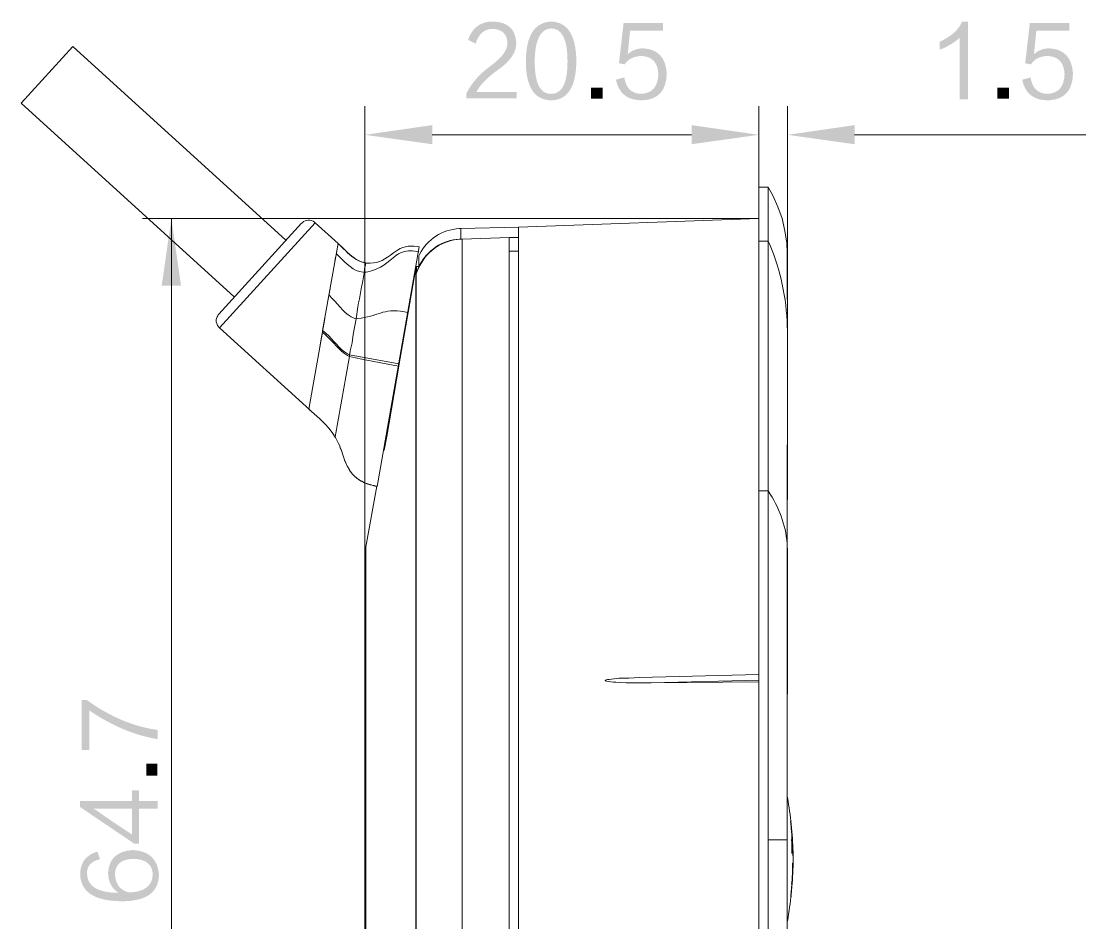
# Model space of a CAD drawing. Header units: millimetres. Extents: x 36 to 398, y -1 to 136.
# Drawn here: x 181.2 to 257.9, y 61.8 to 126.8 of the extents above; entities that cross this region are included whole.
import ezdxf

# ---------------------------------------------------------------- set-up
doc = ezdxf.new("R2010")
doc.units = ezdxf.units.MM

msp = doc.modelspace()

# ---------------------------------------------------------------- hatches: boundary and pattern name
h = msp.add_hatch(color=250)
edge = h.paths.add_edge_path(flags=0)
edge.add_spline(control_points=[(216.925807, 121.207791), (216.925807, 121.207791), (216.925807, 121.675892), (216.925807, 121.675892), (216.925807, 121.675892), (214.031901, 121.675892), (214.031901, 121.675892), (214.27059, 122.154506), (214.766807, 122.668397), (215.520587, 123.219895), (216.494289, 123.880683), (216.9541, 124.569799), (216.898784, 125.287208), (216.824701, 126.224397), (216.274403, 126.711195), (215.245386, 126.747708), (214.344709, 126.766511), (213.737896, 126.325503), (213.426287, 125.424685), (213.426287, 125.424685), (213.976585, 125.149589), (213.976585, 125.149589), (214.178903, 125.829286), (214.564595, 126.186685), (215.134896, 126.224397), (215.869802, 126.205594), (216.24611, 125.865693), (216.264984, 125.203705), (216.282588, 124.708582), (215.879292, 124.157084), (215.052592, 123.550306), (214.243497, 122.962296), (213.665012, 122.301508), (213.315691, 121.566496), (213.315691, 121.566496), (213.315691, 121.207791), (213.315691, 121.207791), (213.315691, 121.207791), (216.925807, 121.207791), (216.925807, 121.207791)], knot_values=[0, 0, 0, 0, 1, 1, 1, 2, 2, 2, 3, 3, 3, 4, 4, 4, 5, 5, 5, 6, 6, 6, 7, 7, 7, 8, 8, 8, 9, 9, 9, 10, 10, 10, 11, 11, 11, 12, 12, 12, 13, 13, 13, 13], degree=3, periodic=1)
h = msp.add_hatch(color=250)
edge = h.paths.add_edge_path(flags=0)
edge.add_spline(control_points=[(219.387102, 126.251385), (218.633287, 126.19621), (218.247595, 125.405882), (218.228792, 123.880683), (218.228792, 122.301508), (218.623903, 121.5206), (219.41409, 121.538309), (220.204312, 121.5206), (220.599388, 122.301508), (220.599388, 123.880683), (220.599388, 125.480001), (220.194893, 126.270188), (219.387102, 126.251385), (219.387102, 126.251385), (219.387102, 126.251385), (219.387102, 126.251385)], knot_values=[0, 0, 0, 0, 1, 1, 1, 2, 2, 2, 3, 3, 3, 4, 4, 4, 5, 5, 5, 5], degree=3, periodic=1)
edge = h.paths.add_edge_path(flags=0)
edge.add_spline(control_points=[(219.442312, 121.070279), (218.211082, 121.087882), (217.594886, 122.025107), (217.594886, 123.880683), (217.613794, 125.737493), (218.220502, 126.692392), (219.41409, 126.747708), (220.608913, 126.711195), (221.214491, 125.755203), (221.233294, 123.880683), (221.214491, 122.04391), (220.618297, 121.106685), (219.442312, 121.070279)], knot_values=[0, 0, 0, 0, 1, 1, 1, 2, 2, 2, 3, 3, 3, 4, 4, 4, 4], degree=3, periodic=1)
h = msp.add_hatch(color=250)
edge = h.paths.add_edge_path(flags=0)
edge.add_spline(control_points=[(224.939684, 124.405193), (224.939684, 124.405193), (225.105489, 126.085579), (225.105489, 126.085579), (225.105489, 126.085579), (227.476191, 126.085579), (227.476191, 126.085579), (227.476191, 126.085579), (227.476191, 126.637077), (227.476191, 126.637077), (227.476191, 126.637077), (224.637494, 126.637077), (224.637494, 126.637077), (224.637494, 126.637077), (224.305883, 123.743205), (224.305883, 123.743205), (224.305883, 123.743205), (224.719797, 123.660796), (224.719797, 123.660796), (224.958487, 124.046594), (225.363087, 124.248806), (225.932189, 124.26761), (226.703608, 124.230003), (227.108103, 123.788996), (227.144615, 122.944693), (227.108103, 122.04391), (226.695388, 121.57468), (225.905201, 121.538309), (225.206701, 121.557077), (224.8021, 121.952188), (224.69161, 122.723607), (224.69161, 122.723607), (224.085997, 122.557801), (224.085997, 122.557801), (224.288315, 121.566496), (224.912696, 121.070279), (225.960411, 121.070279), (227.117487, 121.106685), (227.714916, 121.750011), (227.751393, 122.998809), (227.678509, 124.157084), (227.108103, 124.762698), (226.042714, 124.817978), (225.638184, 124.817978), (225.271295, 124.680395), (224.939684, 124.405193)], knot_values=[0, 0, 0, 0, 1, 1, 1, 2, 2, 2, 3, 3, 3, 4, 4, 4, 5, 5, 5, 6, 6, 6, 7, 7, 7, 8, 8, 8, 9, 9, 9, 10, 10, 10, 11, 11, 11, 12, 12, 12, 13, 13, 13, 14, 14, 14, 15, 15, 15, 15], degree=3, periodic=1)
h = msp.add_hatch(color=250)
edge = h.paths.add_edge_path(flags=0)
edge.add_spline(control_points=[(248.868706, 121.152582), (248.868706, 121.152582), (249.447297, 121.152582), (249.447297, 121.152582), (249.447297, 121.152582), (249.447297, 126.747708), (249.447297, 126.747708), (249.447297, 126.747708), (249.033312, 126.747708), (249.033312, 126.747708), (248.794587, 126.159698), (248.252509, 125.6729), (247.408206, 125.287208), (247.408206, 125.287208), (247.408206, 124.708582), (247.408206, 124.708582), (247.977413, 124.928503), (248.464211, 125.222508), (248.868706, 125.590597), (248.868706, 125.590597), (248.868706, 121.152582), (248.868706, 121.152582)], knot_values=[0, 0, 0, 0, 1, 1, 1, 2, 2, 2, 3, 3, 3, 4, 4, 4, 5, 5, 5, 6, 6, 6, 7, 7, 7, 7], degree=3, periodic=1)
h = msp.add_hatch(color=250)
edge = h.paths.add_edge_path(flags=0)
edge.add_spline(control_points=[(254.214489, 124.405193), (254.214489, 124.405193), (254.380294, 126.085579), (254.380294, 126.085579), (254.380294, 126.085579), (256.750996, 126.085579), (256.750996, 126.085579), (256.750996, 126.085579), (256.750996, 126.637077), (256.750996, 126.637077), (256.750996, 126.637077), (253.912299, 126.637077), (253.912299, 126.637077), (253.912299, 126.637077), (253.580688, 123.743205), (253.580688, 123.743205), (253.580688, 123.743205), (253.994602, 123.660796), (253.994602, 123.660796), (254.233292, 124.046594), (254.637893, 124.248806), (255.206994, 124.26761), (255.978413, 124.230003), (256.382908, 123.788996), (256.419385, 122.944693), (256.382908, 122.04391), (255.970193, 121.57468), (255.180006, 121.538309), (254.481506, 121.557077), (254.076906, 121.952188), (253.966416, 122.723607), (253.966416, 122.723607), (253.360802, 122.557801), (253.360802, 122.557801), (253.563085, 121.566496), (254.187501, 121.070279), (255.235216, 121.070279), (256.392292, 121.106685), (256.989686, 121.750011), (257.026198, 122.998809), (256.953314, 124.157084), (256.382908, 124.762698), (255.317484, 124.817978), (254.912989, 124.817978), (254.5461, 124.680395), (254.214489, 124.405193)], knot_values=[0, 0, 0, 0, 1, 1, 1, 2, 2, 2, 3, 3, 3, 4, 4, 4, 5, 5, 5, 6, 6, 6, 7, 7, 7, 8, 8, 8, 9, 9, 9, 10, 10, 10, 11, 11, 11, 12, 12, 12, 13, 13, 13, 14, 14, 14, 15, 15, 15, 15], degree=3, periodic=1)
h = msp.add_hatch(color=250)
h.dxf.hatch_style = 2
h.paths.add_polyline_path([(223.141716, 121.179605), (223.141716, 121.979281), (222.286795, 121.979281), (222.286795, 121.179605)])
h = msp.add_hatch(color=250)
h.dxf.hatch_style = 2
h.paths.add_polyline_path([(252.423507, 121.179605), (252.423507, 121.979281), (251.568585, 121.979281), (251.568585, 121.179605)])
h = msp.add_hatch(color=250)
h.dxf.hatch_style = 2
h.paths.add_polyline_path([(205.997916, 118.585594), (210.845082, 117.90819), (210.845082, 119.284094)])
h = msp.add_hatch(color=250)
h.dxf.hatch_style = 2
h.paths.add_polyline_path([(234.382416, 118.585594), (229.535284, 119.284094), (229.535284, 117.90819)])
h = msp.add_hatch(color=250)
h.dxf.hatch_style = 2
h.paths.add_polyline_path([(234.382416, 118.585594), (229.535284, 119.284094), (229.535284, 117.90819)])
h = msp.add_hatch(color=250)
h.dxf.hatch_style = 2
h.paths.add_polyline_path([(236.456784, 118.585594), (241.282784, 117.90819), (241.282784, 119.284094)])
h = msp.add_hatch(color=250)
h.dxf.hatch_style = 2
h.paths.add_polyline_path([(192.049083, 112.553094), (191.350583, 107.705892), (192.747582, 107.705892)])
h = msp.add_hatch(color=250)
edge = h.paths.add_edge_path(flags=0)
edge.add_spline(control_points=[(185.970686, 77.852602), (185.970686, 77.852602), (185.584994, 77.852602), (185.584994, 77.852602), (185.584994, 77.852602), (185.584994, 74.269579), (185.584994, 74.269579), (185.584994, 74.269579), (186.136492, 74.269579), (186.136492, 74.269579), (186.136492, 74.269579), (186.136492, 77.108311), (186.136492, 77.108311), (187.753413, 76.005211), (189.397287, 75.316095), (191.069489, 75.040998), (191.069489, 75.040998), (191.069489, 75.701786), (191.069489, 75.701786), (189.324403, 75.941711), (187.624014, 76.657885), (185.970686, 77.852602)], knot_values=[0, 0, 0, 0, 1, 1, 1, 2, 2, 2, 3, 3, 3, 4, 4, 4, 5, 5, 5, 6, 6, 6, 7, 7, 7, 7], degree=3, periodic=1)
h = msp.add_hatch(color=250)
h.dxf.hatch_style = 2
h.paths.add_polyline_path([(191.042502, 73.269983), (190.24279, 73.269983), (190.24279, 72.415097), (191.042502, 72.415097)])
h = msp.add_hatch(color=250)
edge = h.paths.add_edge_path(flags=0)
edge.add_spline(control_points=[(189.223297, 68.164195), (189.223297, 68.164195), (189.223297, 70.03868), (189.223297, 70.03868), (189.223297, 70.03868), (186.3846, 70.03868), (186.3846, 70.03868), (186.402204, 70.03868), (186.438716, 70.019806), (186.493997, 69.9834), (186.549206, 69.96569), (186.595103, 69.946887), (186.631509, 69.928084), (187.018401, 69.634079), (187.881613, 69.04621), (189.223297, 68.164195), (189.223297, 68.164195), (189.223297, 68.164195), (189.223297, 68.164195)], knot_values=[0, 0, 0, 0, 1, 1, 1, 2, 2, 2, 3, 3, 3, 4, 4, 4, 5, 5, 5, 6, 6, 6, 6], degree=3, periodic=1)
edge = h.paths.add_edge_path(flags=0)
edge.add_spline(control_points=[(189.718386, 71.361597), (189.718386, 71.361597), (189.718386, 70.590178), (189.718386, 70.590178), (189.718386, 70.590178), (191.069489, 70.590178), (191.069489, 70.590178), (191.069489, 70.590178), (191.069489, 70.03868), (191.069489, 70.03868), (191.069489, 70.03868), (189.718386, 70.03868), (189.718386, 70.03868), (189.718386, 70.03868), (189.718386, 67.503301), (189.718386, 67.503301), (189.718386, 67.503301), (189.387903, 67.503301), (189.387903, 67.503301), (189.387903, 67.503301), (185.474398, 70.149205), (185.474398, 70.149205), (185.474398, 70.149205), (185.474398, 70.590178), (185.474398, 70.590178), (185.474398, 70.590178), (189.223297, 70.590178), (189.223297, 70.590178), (189.223297, 70.590178), (189.223297, 71.361597), (189.223297, 71.361597), (189.223297, 71.361597), (189.718386, 71.361597), (189.718386, 71.361597)], knot_values=[0, 0, 0, 0, 1, 1, 1, 2, 2, 2, 3, 3, 3, 4, 4, 4, 5, 5, 5, 6, 6, 6, 7, 7, 7, 8, 8, 8, 9, 9, 9, 10, 10, 10, 11, 11, 11, 11], degree=3, periodic=1)
h = msp.add_hatch(color=250)
edge = h.paths.add_edge_path(flags=0)
edge.add_spline(control_points=[(188.975189, 63.995597), (190.095787, 64.0144), (190.674413, 64.455407), (190.710891, 65.318478), (190.674413, 66.016978), (190.214603, 66.385102), (189.332694, 66.421508), (188.450714, 66.402705), (188.001487, 66.035781), (187.982684, 65.318478), (188.019196, 64.60241), (188.349608, 64.161402), (188.975189, 63.995597), (188.975189, 63.995597), (188.975189, 63.995597), (188.975189, 63.995597)], knot_values=[0, 0, 0, 0, 1, 1, 1, 2, 2, 2, 3, 3, 3, 4, 4, 4, 5, 5, 5, 5], degree=3, periodic=1)
edge = h.paths.add_edge_path(flags=0)
edge.add_spline(control_points=[(186.715012, 66.944784), (186.715012, 66.944784), (186.907911, 66.394486), (186.907911, 66.394486), (186.264691, 66.247483), (185.951883, 65.898304), (185.970686, 65.3467), (185.989489, 64.428279), (186.751489, 63.968609), (188.257886, 63.968609), (187.761598, 64.262508), (187.505305, 64.739993), (187.486502, 65.401981), (187.541711, 66.430998), (188.139105, 66.982496), (189.277413, 67.05538), (190.435689, 66.982496), (191.060105, 66.402705), (191.151792, 65.318478), (191.151792, 64.0144), (190.260499, 63.361796), (188.478901, 63.361796), (186.476287, 63.380599), (185.474398, 64.050877), (185.474398, 65.373794), (185.510911, 66.182784), (185.92479, 66.706094), (186.715012, 66.944784)], knot_values=[0, 0, 0, 0, 1, 1, 1, 2, 2, 2, 3, 3, 3, 4, 4, 4, 5, 5, 5, 6, 6, 6, 7, 7, 7, 8, 8, 8, 9, 9, 9, 9], degree=3, periodic=1)

# ---------------------------------------------------------------- linework, layer by layer
at = {"color": 250, "lineweight": 20}
for points in [[(184.958284, 124.95669), (181.232916, 120.871594)], [(184.958284, 124.95669), (200.304082, 110.98669)], [(181.232916, 120.871488), (196.578784, 106.901488)], [(205.997916, 88.19019), (205.997916, 120.659892)], [(234.382416, 114.817892), (234.382416, 120.659892)], [(234.382416, 114.817892), (234.382416, 120.659892)], [(236.456784, 104.551988), (236.456784, 120.659892)], [(210.845082, 118.585594), (229.535284, 118.585594)], [(229.535284, 118.585488), (224.688082, 118.585488)], [(241.282784, 118.585488), (257.940916, 118.585488)], [(234.382416, 114.817892), (234.382416, 20.731988)], [(234.382416, 114.817892), (235.059784, 114.817892)], [(235.059784, 114.817892), (235.059784, 20.731988)], [(236.435582, 110.118892), (236.393284, 110.774988), (236.266284, 111.663988), (236.054582, 112.552988), (235.758284, 113.39969), (235.398416, 114.22519), (235.059784, 114.817892)], [(234.382416, 112.553094), (189.974784, 112.553094)], [(192.049083, 112.553094), (192.049083, 67.785594)], [(201.425916, 112.214392), (195.478082, 105.673892)], [(202.399582, 112.25669), (195.520416, 104.678988)], [(204.071784, 110.753892), (202.399582, 112.25669)], [(234.382416, 112.552988), (217.068082, 111.93919)], [(217.068082, 111.93919), (212.919416, 111.833392)], [(217.068082, 50.78869), (217.068082, 111.93919)], [(204.071784, 110.753892), (202.949916, 104.488488)], [(204.050582, 110.73269), (204.071784, 110.753892)], [(204.071784, 110.753892), (204.262284, 110.563392)], [(206.886916, 93.248988), (209.913784, 110.520988)], [(213.004082, 111.071392), (216.390784, 111.17719)], [(213.004082, 52.418488), (213.004082, 111.071392)], [(216.390784, 111.17719), (216.390784, 50.682892)], [(217.068082, 111.17719), (216.390784, 111.17719)], [(235.059784, 110.92319), (234.382416, 110.92319)], [(203.881284, 109.78019), (203.838916, 109.483892)], [(203.965916, 110.245892), (203.944784, 110.012988)], [(209.871416, 109.864892), (209.871416, 109.08169)], [(217.068082, 110.203488), (216.390784, 110.203488)], [(236.435582, 110.118892), (236.435582, 108.552488)], [(205.892082, 109.377988), (206.061416, 109.356892)], [(205.955582, 108.70069), (205.976784, 108.806594), (205.976784, 108.933594), (205.997916, 109.060594), (206.040284, 109.187594)], [(206.040284, 109.187488), (206.061416, 109.356892)], [(209.659784, 108.975892), (209.109416, 105.77969)], [(209.659784, 108.975892), (209.617416, 108.63719)], [(209.680916, 109.039392), (209.680916, 108.996988), (209.659784, 108.975892)], [(209.659784, 108.975892), (209.659784, 54.556392)], [(209.680916, 54.53519), (209.680916, 109.039392)], [(209.702082, 108.615988), (209.702082, 109.102892)], [(209.871416, 109.102892), (209.702082, 109.102892)], [(209.892582, 109.060594), (209.892582, 109.039392), (209.871416, 109.039392), (209.871416, 109.01819), (209.850284, 108.997094), (209.850284, 108.975892), (209.829083, 108.95469), (209.829083, 108.912392), (209.807916, 108.912392), (209.807916, 108.870094), (209.786784, 108.848892), (209.786784, 108.806594), (209.765582, 108.806594), (209.765582, 108.76419), (209.744416, 108.743094), (209.744416, 108.70069), (209.723284, 108.70069), (209.723284, 108.658392), (209.702082, 108.63719), (209.702082, 108.616094)], [(209.871416, 109.08169), (209.892582, 109.08169)], [(236.435582, 109.166392), (236.456784, 104.25569)], [(203.500284, 107.515392), (203.330916, 106.626392)], [(209.363416, 107.345988), (209.384582, 107.345988)], [(195.478082, 105.673892), (195.414582, 105.610392), (195.393416, 105.546892), (195.351082, 105.483392), (195.308784, 105.356392), (195.287582, 105.27169), (195.287582, 105.123488), (195.329916, 104.996488), (195.351082, 104.911892), (195.372284, 104.848392), (195.414582, 104.805988), (195.456916, 104.742488), (195.520416, 104.678988)], [(203.119284, 105.356392), (203.034583, 104.932988)], [(209.109416, 105.77969), (208.474416, 102.09669)], [(202.018583, 98.773488), (195.520416, 104.678988)], [(202.928784, 104.361488), (201.955082, 98.815892)], [(203.034583, 104.932988), (202.822916, 103.74769)], [(236.456784, 104.551988), (236.435582, 87.978488), (236.435582, 72.971392)], [(202.822916, 103.74769), (202.717082, 103.154988)], [(204.897284, 102.73169), (204.897284, 102.79519), (204.918416, 102.79519), (204.918416, 102.85869), (204.918416, 102.901094), (204.939583, 102.901094), (204.939583, 102.98569), (204.939583, 103.028094)], [(204.897284, 102.73169), (204.876082, 102.60469)], [(208.410916, 101.927392), (207.521916, 102.075594), (206.632916, 102.244892), (205.765083, 102.41419), (205.320583, 102.520094), (204.876082, 102.60469)], [(208.432082, 102.09669), (204.897284, 102.73169)], [(208.474416, 102.09669), (208.432082, 101.90619)], [(208.474416, 102.09669), (208.432082, 101.90619)], [(236.456784, 102.371892), (236.456784, 92.31769)], [(208.432082, 101.90619), (207.564284, 96.847392)], [(202.103284, 99.62019), (202.060916, 99.36619), (202.018583, 99.17569)], [(201.976284, 98.900488), (201.955082, 98.836988)], [(201.955082, 98.815892), (201.955082, 98.836988)], [(201.955082, 98.815892), (202.336082, 98.47719), (202.738284, 98.117392), (203.098082, 97.757488), (203.415582, 97.418892), (203.690784, 97.058988), (203.860082, 96.804988)], [(203.860082, 96.804988), (203.881284, 96.783892), (203.944784, 96.63569), (204.029416, 96.487488), (204.092916, 96.339392), (204.177583, 96.169988)], [(207.564284, 96.847392), (207.394916, 95.87369)], [(207.564284, 96.847392), (207.521916, 96.868488)], [(204.177583, 96.169988), (204.219916, 96.06419)], [(207.394916, 95.87369), (207.352583, 95.87369)], [(206.061416, 88.909892), (206.844582, 93.27019)], [(206.569416, 93.312594), (206.632916, 93.312594), (206.654082, 93.291392), (206.738784, 93.291392), (206.738784, 93.27019), (206.844582, 93.27019)], [(235.059784, 92.931488), (234.382416, 92.931488)], [(206.061416, 46.682392), (206.061416, 88.909892), (205.997916, 88.19019)], [(236.456784, 88.740488), (236.435582, 67.785488)], [(205.997916, 47.401988), (205.997916, 88.19019)], [(226.635416, 79.088594), (225.534784, 79.088594), (225.174916, 79.10969), (224.815082, 79.10969), (224.434082, 79.130892), (224.074284, 79.152094), (223.904916, 79.152094), (223.714416, 79.17319), (223.545082, 79.194392), (223.439284, 79.215594), (223.396916, 79.215594), (223.354582, 79.23669), (223.333416, 79.23669), (223.312284, 79.257892), (223.312284, 79.279094), (223.333416, 79.30019), (223.354582, 79.30019), (223.396916, 79.321392), (223.481582, 79.342594), (223.587416, 79.342594), (223.756784, 79.36369), (223.947284, 79.384892), (224.116582, 79.406094), (224.307082, 79.42719), (224.666916, 79.448392), (225.026784, 79.448392), (225.407784, 79.469594), (225.767582, 79.49069)], [(225.767582, 79.49069), (234.382416, 79.702392)], [(234.382416, 79.30019), (226.635416, 79.088488)], [(226.635416, 79.088488), (234.382416, 79.17319)], [(236.435582, 72.971392), (236.456784, 46.809392)], [(192.049083, 22.996892), (192.049083, 67.785488)], [(236.435582, 67.785488), (235.059784, 67.785488)], [(236.837784, 67.192892), (236.774284, 68.12419)], [(236.837784, 66.959988), (236.837784, 67.002392)], [(236.858916, 66.388594), (236.858916, 66.811892), (236.837784, 66.875392), (236.837784, 66.960094)], [(236.837784, 65.414892), (236.837784, 65.77469), (236.858916, 65.880594), (236.858916, 66.198094)], [(236.858916, 66.34619), (236.858916, 66.28269), (236.858916, 65.986392)], [(236.858916, 66.21919), (236.858916, 66.240392)], [(236.858916, 66.21919), (236.858916, 66.15569)], [(236.710784, 64.63169), (236.774284, 64.63169)], [(236.774284, 64.50469), (236.774284, 64.546988)], [(236.774284, 64.525892), (236.774284, 64.483488)], [(236.435582, 64.165988), (236.456784, 45.052488), (236.456784, 37.538392)], [(236.689582, 63.657988), (236.689582, 63.61569)], [(236.689582, 63.61569), (236.689582, 63.636892)]]:
    msp.add_lwpolyline(points, dxfattribs=at)
for points in [[(205.892082, 109.377988), (205.892082, 109.39919), (205.913284, 109.39919), (205.913284, 109.377988)], [(236.689582, 69.14019), (236.689582, 69.161392), (236.710784, 69.161392), (236.710784, 69.14019)], [(236.689582, 63.700392), (236.689582, 63.721488), (236.710784, 63.721488), (236.710784, 63.700392)]]:
    msp.add_lwpolyline(points, close=True, dxfattribs=at)
for points, knots in [([(202.399582, 112.25669), (202.399582, 112.25669), (202.357284, 112.298988), (202.357284, 112.298988), (202.116302, 112.497708), (201.707503, 112.483879), (201.489416, 112.25669), (201.489416, 112.25669), (201.425916, 112.214392), (201.425916, 112.214392)], [0, 0, 0, 0, 1, 1, 1, 2, 2, 2, 3, 3, 3, 3]), ([(212.919416, 111.833392), (212.919416, 111.833392), (212.792416, 111.833392), (212.792416, 111.833392), (211.581012, 111.753982), (210.479993, 111.061479), (209.934916, 109.97069), (209.934916, 109.97069), (209.871416, 109.864892), (209.871416, 109.864892)], [0, 0, 0, 0, 1, 1, 1, 2, 2, 2, 3, 3, 3, 3]), ([(205.892082, 109.377988), (205.892082, 109.377988), (205.722784, 109.441488), (205.722784, 109.441488), (205.247205, 109.613397), (204.826411, 110.04368), (204.452784, 110.372892), (204.452784, 110.372892), (204.262284, 110.563392), (204.262284, 110.563392)], [0, 0, 0, 0, 1, 1, 1, 2, 2, 2, 3, 3, 3, 3]), ([(204.283416, 110.563392), (204.283416, 110.563392), (204.643284, 110.203594), (204.643284, 110.203594), (204.897602, 109.920596), (205.462117, 109.503577), (205.828582, 109.39919), (205.828582, 109.39919), (205.892082, 109.378094), (205.892082, 109.378094)], [0, 0, 0, 0, 1, 1, 1, 2, 2, 2, 3, 3, 3, 3]), ([(209.913784, 110.520988), (209.913784, 110.520988), (209.786784, 110.54219), (209.786784, 110.54219), (209.100596, 110.616979), (208.692503, 110.55168), (208.135784, 110.139988), (208.135784, 110.139988), (208.051082, 110.076488), (208.051082, 110.076488)], [0, 0, 0, 0, 1, 1, 1, 2, 2, 2, 3, 3, 3, 3]), ([(212.919416, 111.071392), (212.919416, 111.071392), (212.792416, 111.071392), (212.792416, 111.071392), (211.59791, 111.007504), (210.464788, 110.260003), (209.934916, 109.187594), (209.934916, 109.187594), (209.871416, 109.08169), (209.871416, 109.08169)], [0, 0, 0, 0, 1, 1, 1, 2, 2, 2, 3, 3, 3, 3]), ([(213.004082, 111.071392), (213.004082, 111.071392), (212.877082, 111.071392), (212.877082, 111.071392), (211.66709, 111.003694), (210.483909, 110.266001), (209.956083, 109.166392), (209.956083, 109.166392), (209.892582, 109.060594), (209.892582, 109.060594)], [0, 0, 0, 0, 1, 1, 1, 2, 2, 2, 3, 3, 3, 3]), ([(212.919416, 111.071392), (212.919416, 111.071392), (212.919416, 111.092488), (212.919416, 111.092488), (212.919416, 111.092488), (212.940582, 111.092488), (212.940582, 111.092488), (212.940582, 111.092488), (212.940582, 111.071392), (212.940582, 111.071392), (212.940582, 111.071392), (212.919416, 111.071392), (212.919416, 111.071392)], [0, 0, 0, 0, 1, 1, 1, 2, 2, 2, 3, 3, 3, 4, 4, 4, 4]), ([(236.456784, 104.552094), (236.456784, 104.552094), (236.435582, 104.76369), (236.435582, 104.76369), (236.370989, 106.848995), (235.954817, 108.810792), (235.144416, 110.73269), (235.144416, 110.73269), (235.059784, 110.92319), (235.059784, 110.92319)], [0, 0, 0, 0, 1, 1, 1, 2, 2, 2, 3, 3, 3, 3]), ([(203.944784, 110.013094), (203.944784, 110.013094), (204.156416, 109.801392), (204.156416, 109.801392), (204.643284, 109.339994), (205.1552, 108.727184), (205.870916, 108.70069), (205.870916, 108.70069), (205.955582, 108.70069), (205.955582, 108.70069)], [0, 0, 0, 0, 1, 1, 1, 2, 2, 2, 3, 3, 3, 3]), ([(209.871416, 110.16119), (209.871416, 110.16119), (209.723284, 110.182392), (209.723284, 110.182392), (209.723284, 110.182392), (209.596284, 110.203594), (209.596284, 110.203594), (209.154607, 110.267094), (208.80391, 110.207087), (208.410916, 110.013094), (208.410916, 110.013094), (208.347416, 109.97069), (208.347416, 109.97069), (208.347416, 109.97069), (208.305082, 109.928392), (208.305082, 109.928392), (207.541001, 109.370298), (207.217116, 108.950104), (206.209582, 108.721892), (206.209582, 108.721892), (206.082583, 108.70069), (206.082583, 108.70069), (206.082583, 108.70069), (205.955582, 108.70069), (205.955582, 108.70069)], [0, 0, 0, 0, 1, 1, 1, 2, 2, 2, 3, 3, 3, 4, 4, 4, 5, 5, 5, 6, 6, 6, 7, 7, 7, 8, 8, 8, 8]), ([(208.051082, 110.076488), (208.051082, 110.076488), (207.839416, 109.90719), (207.839416, 109.90719), (207.268586, 109.498709), (206.849909, 109.305704), (206.124916, 109.33569), (206.124916, 109.33569), (206.061416, 109.356892), (206.061416, 109.356892)], [0, 0, 0, 0, 1, 1, 1, 2, 2, 2, 3, 3, 3, 3]), ([(204.939583, 103.028094), (204.939583, 103.028094), (205.066582, 103.599594), (205.066582, 103.599594), (205.066582, 103.599594), (205.151284, 104.19219), (205.151284, 104.19219), (205.151284, 104.19219), (205.362916, 105.33519), (205.362916, 105.33519), (205.362916, 105.33519), (205.489916, 106.181892), (205.489916, 106.181892), (205.628593, 106.95758), (205.782016, 107.712877), (205.913284, 108.489094), (205.913284, 108.489094), (205.955582, 108.70069), (205.955582, 108.70069)], [0, 0, 0, 0, 1, 1, 1, 2, 2, 2, 3, 3, 3, 4, 4, 4, 5, 5, 5, 6, 6, 6, 6]), ([(205.362916, 105.33519), (205.362916, 105.33519), (205.278284, 105.356392), (205.278284, 105.356392), (204.531101, 105.607888), (204.196703, 106.265077), (203.627284, 106.79569), (203.627284, 106.79569), (203.415582, 107.028594), (203.415582, 107.028594)], [0, 0, 0, 0, 1, 1, 1, 2, 2, 2, 3, 3, 3, 3]), ([(209.088284, 105.77969), (209.088284, 105.77969), (208.855416, 105.822094), (208.855416, 105.822094), (207.249889, 106.141005), (206.949005, 105.453794), (205.468784, 105.356392), (205.468784, 105.356392), (205.362916, 105.33519), (205.362916, 105.33519)], [0, 0, 0, 0, 1, 1, 1, 2, 2, 2, 3, 3, 3, 3]), ([(202.928784, 104.361594), (202.928784, 104.361594), (203.182784, 104.149892), (203.182784, 104.149892), (203.713009, 103.669797), (204.128194, 103.059386), (204.749082, 102.689392), (204.749082, 102.689392), (204.876082, 102.60469), (204.876082, 102.60469)], [0, 0, 0, 0, 1, 1, 1, 2, 2, 2, 3, 3, 3, 3]), ([(202.949916, 104.488594), (202.949916, 104.488594), (203.203916, 104.276892), (203.203916, 104.276892), (203.735905, 103.8035), (204.111296, 103.158199), (204.749082, 102.816392), (204.749082, 102.816392), (204.897284, 102.73169), (204.897284, 102.73169)], [0, 0, 0, 0, 1, 1, 1, 2, 2, 2, 3, 3, 3, 3]), ([(203.860082, 96.805094), (203.860082, 96.805094), (203.860082, 96.82619), (203.860082, 96.82619), (204.092598, 98.265206), (204.384698, 99.697096), (204.622083, 101.14419), (204.622083, 101.14419), (204.876082, 102.60469), (204.876082, 102.60469)], [0, 0, 0, 0, 1, 1, 1, 2, 2, 2, 3, 3, 3, 3]), ([(204.198784, 96.085392), (204.198784, 96.085392), (204.219916, 96.021892), (204.219916, 96.021892), (204.219916, 96.021892), (204.325784, 95.767892), (204.325784, 95.767892), (204.713487, 94.465401), (205.206, 93.60921), (206.632916, 93.312488), (206.632916, 93.312488), (206.844582, 93.27019), (206.844582, 93.27019)], [0, 0, 0, 0, 1, 1, 1, 2, 2, 2, 3, 3, 3, 4, 4, 4, 4]), ([(206.569416, 93.312594), (206.569416, 93.312594), (206.442416, 93.354892), (206.442416, 93.354892), (205.064783, 93.750003), (204.702198, 94.55469), (204.304582, 95.831392), (204.304582, 95.831392), (204.219916, 96.06419), (204.219916, 96.06419)], [0, 0, 0, 0, 1, 1, 1, 2, 2, 2, 3, 3, 3, 3]), ([(236.456784, 88.740594), (236.456784, 88.740594), (236.435582, 88.88869), (236.435582, 88.88869), (236.382701, 90.28749), (235.92409, 91.507007), (235.207916, 92.69869), (235.207916, 92.69869), (235.059784, 92.931594), (235.059784, 92.931594)], [0, 0, 0, 0, 1, 1, 1, 2, 2, 2, 3, 3, 3, 3]), ([(236.858916, 66.388594), (236.858916, 66.388594), (236.858916, 66.66369), (236.858916, 66.66369), (236.837114, 67.976094), (236.688489, 69.28169), (236.499082, 70.579594), (236.499082, 70.579594), (236.456784, 70.85469), (236.456784, 70.85469)], [0, 0, 0, 0, 1, 1, 1, 2, 2, 2, 3, 3, 3, 3]), ([(236.858916, 66.388594), (236.858916, 66.388594), (236.858916, 66.53669), (236.858916, 66.53669), (236.834892, 67.350584), (236.777812, 68.166206), (236.689582, 68.970892), (236.689582, 68.970892), (236.668416, 69.097892), (236.668416, 69.097892)], [0, 0, 0, 0, 1, 1, 1, 2, 2, 2, 3, 3, 3, 3]), ([(236.668416, 69.097892), (236.668416, 69.097892), (236.689582, 68.970892), (236.689582, 68.970892), (236.779611, 68.168005), (236.835703, 67.348503), (236.858916, 66.53669), (236.858916, 66.53669), (236.858916, 66.388594), (236.858916, 66.388594)], [0, 0, 0, 0, 1, 1, 1, 2, 2, 2, 3, 3, 3, 3]), ([(236.689582, 69.097892), (236.689582, 69.097892), (236.689582, 69.119094), (236.689582, 69.119094), (236.689582, 69.119094), (236.689582, 69.055594), (236.689582, 69.055594), (236.689582, 69.055594), (236.689582, 69.034392), (236.689582, 69.034392), (236.678717, 68.871797), (236.706198, 68.862201), (236.710784, 68.738094), (236.710784, 68.738094), (236.710784, 68.674594), (236.710784, 68.674594)], [0, 0, 0, 0, 1, 1, 1, 2, 2, 2, 3, 3, 3, 4, 4, 4, 5, 5, 5, 5]), ([(236.689582, 68.928594), (236.689582, 68.928594), (236.689582, 68.970892), (236.689582, 68.970892), (236.689582, 69.020281), (236.689582, 69.069705), (236.689582, 69.119094), (236.689582, 69.119094), (236.689582, 69.14019), (236.689582, 69.14019), (236.689582, 69.14019), (236.689582, 69.161392), (236.689582, 69.161392), (236.689582, 69.161392), (236.689582, 69.119094), (236.689582, 69.119094)], [0, 0, 0, 0, 1, 1, 1, 2, 2, 2, 3, 3, 3, 4, 4, 4, 5, 5, 5, 5]), ([(236.689582, 69.14019), (236.689582, 69.14019), (236.710784, 68.928594), (236.710784, 68.928594), (236.760209, 68.208504), (236.835315, 67.491307), (236.837784, 66.769594), (236.837784, 66.769594), (236.837784, 66.642594), (236.837784, 66.642594)], [0, 0, 0, 0, 1, 1, 1, 2, 2, 2, 3, 3, 3, 3]), ([(236.731916, 67.764392), (236.731916, 67.764392), (236.753082, 67.891392), (236.753082, 67.891392), (236.759785, 68.291407), (236.751989, 68.614904), (236.689582, 69.01319), (236.689582, 69.01319), (236.689582, 69.14019), (236.689582, 69.14019)], [0, 0, 0, 0, 1, 1, 1, 2, 2, 2, 3, 3, 3, 3]), ([(236.774284, 68.12419), (236.774284, 68.12419), (236.774284, 68.166594), (236.774284, 68.166594), (236.774284, 68.208892), (236.774284, 68.25119), (236.774284, 68.293594), (236.774284, 68.293594), (236.774284, 68.31469), (236.774284, 68.31469), (236.774284, 68.31469), (236.774284, 68.293594), (236.774284, 68.293594), (236.774284, 68.293594), (236.774284, 68.272392), (236.774284, 68.272392), (236.768605, 68.079388), (236.777812, 67.997578), (236.795416, 67.80669), (236.795416, 67.80669), (236.795416, 67.573892), (236.795416, 67.573892)], [0, 0, 0, 0, 1, 1, 1, 2, 2, 2, 3, 3, 3, 4, 4, 4, 5, 5, 5, 6, 6, 6, 7, 7, 7, 7]), ([(236.774284, 66.811892), (236.774284, 66.811892), (236.774284, 66.833094), (236.774284, 66.833094), (236.774284, 66.974205), (236.774284, 67.115281), (236.774284, 67.256392), (236.774284, 67.256392), (236.774284, 67.277594), (236.774284, 67.277594), (236.774284, 67.277594), (236.753082, 67.277594), (236.753082, 67.277594), (236.753082, 67.277594), (236.753082, 67.319892), (236.753082, 67.319892), (236.753082, 67.319892), (236.753082, 67.341094), (236.753082, 67.341094), (236.753082, 67.461003), (236.753082, 67.580877), (236.753082, 67.700892), (236.753082, 67.700892), (236.753082, 67.722094), (236.753082, 67.722094), (236.753082, 67.722094), (236.731916, 67.722094), (236.731916, 67.722094), (236.731916, 67.722094), (236.731916, 67.764392), (236.731916, 67.764392)], [0, 0, 0, 0, 1, 1, 1, 2, 2, 2, 3, 3, 3, 4, 4, 4, 5, 5, 5, 6, 6, 6, 7, 7, 7, 8, 8, 8, 9, 9, 9, 10, 10, 10, 10]), ([(236.816582, 67.404594), (236.816582, 67.404594), (236.816582, 67.637392), (236.816582, 67.637392), (236.816582, 67.637392), (236.795416, 67.67969), (236.795416, 67.67969), (236.795416, 67.67969), (236.795416, 68.018392), (236.795416, 68.018392), (236.795416, 68.018392), (236.774284, 68.06069), (236.774284, 68.06069), (236.774284, 68.06069), (236.774284, 68.12419), (236.774284, 68.12419), (236.774284, 68.12419), (236.774284, 68.25119), (236.774284, 68.25119), (236.774284, 68.25119), (236.774284, 68.230094), (236.774284, 68.230094), (236.774284, 68.230094), (236.774284, 68.208892), (236.774284, 68.208892), (236.763701, 67.969709), (236.810585, 67.846201), (236.795416, 67.595094), (236.795416, 67.595094), (236.816582, 67.446892), (236.816582, 67.446892)], [0, 0, 0, 0, 1, 1, 1, 2, 2, 2, 3, 3, 3, 4, 4, 4, 5, 5, 5, 6, 6, 6, 7, 7, 7, 8, 8, 8, 9, 9, 9, 10, 10, 10, 10]), ([(236.816582, 67.61619), (236.816582, 67.61619), (236.816582, 67.510392), (236.816582, 67.510392), (236.816582, 67.446892), (236.816582, 67.383392), (236.816582, 67.319892), (236.816582, 67.319892), (236.816582, 67.23519), (236.816582, 67.23519), (236.823991, 67.072207), (236.810585, 67.077887), (236.795416, 66.938892), (236.795416, 66.938892), (236.795416, 66.875392), (236.795416, 66.875392), (236.795416, 66.875392), (236.774284, 66.811892), (236.774284, 66.811892)], [0, 0, 0, 0, 1, 1, 1, 2, 2, 2, 3, 3, 3, 4, 4, 4, 5, 5, 5, 6, 6, 6, 6]), ([(236.837784, 67.36219), (236.837784, 67.36219), (236.837784, 67.42569), (236.837784, 67.42569), (236.837784, 67.42569), (236.816582, 67.42569), (236.816582, 67.42569), (236.816582, 67.42569), (236.816582, 67.446892), (236.816582, 67.446892), (236.816582, 67.482205), (236.816582, 67.517377), (236.816582, 67.55269), (236.816582, 67.55269), (236.816582, 67.573892), (236.816582, 67.573892), (236.816582, 67.573892), (236.816582, 67.595094), (236.816582, 67.595094), (236.816582, 67.644377), (236.816582, 67.693801), (236.816582, 67.74319), (236.816582, 67.74319), (236.816582, 67.764392), (236.816582, 67.764392), (236.816582, 67.764392), (236.816582, 67.785594), (236.816582, 67.785594)], [0, 0, 0, 0, 1, 1, 1, 2, 2, 2, 3, 3, 3, 4, 4, 4, 5, 5, 5, 6, 6, 6, 7, 7, 7, 8, 8, 8, 9, 9, 9, 9]), ([(236.858916, 66.388594), (236.858916, 66.388594), (236.858916, 66.53669), (236.858916, 66.53669), (236.836409, 66.861281), (236.848685, 67.189012), (236.816582, 67.510392), (236.816582, 67.510392), (236.816582, 67.61619), (236.816582, 67.61619)], [0, 0, 0, 0, 1, 1, 1, 2, 2, 2, 3, 3, 3, 3]), ([(236.816582, 67.446892), (236.816582, 67.446892), (236.816582, 67.319892), (236.816582, 67.319892), (236.802789, 67.077499), (236.848403, 67.223901), (236.837784, 67.023594), (236.837784, 67.023594), (236.837784, 66.960094), (236.837784, 66.960094), (236.819793, 66.751885), (236.870593, 66.751179), (236.858916, 66.579094), (236.858916, 66.579094), (236.858916, 66.388594), (236.858916, 66.388594)], [0, 0, 0, 0, 1, 1, 1, 2, 2, 2, 3, 3, 3, 4, 4, 4, 5, 5, 5, 5]), ([(236.858916, 66.388594), (236.858916, 66.388594), (236.858916, 66.40969), (236.858916, 66.40969), (236.858916, 66.557892), (236.858916, 66.706094), (236.858916, 66.85419), (236.858916, 66.85419), (236.858916, 66.875392), (236.858916, 66.875392), (236.858916, 66.875392), (236.858916, 66.960094), (236.858916, 66.960094), (236.858916, 66.960094), (236.837784, 66.98119), (236.837784, 66.98119), (236.837784, 66.98119), (236.837784, 67.129392), (236.837784, 67.129392), (236.837784, 67.185801), (236.837784, 67.242281), (236.837784, 67.29869), (236.837784, 67.29869), (236.837784, 67.341094), (236.837784, 67.341094), (236.837784, 67.341094), (236.837784, 67.36219), (236.837784, 67.36219)], [0, 0, 0, 0, 1, 1, 1, 2, 2, 2, 3, 3, 3, 4, 4, 4, 5, 5, 5, 6, 6, 6, 7, 7, 7, 8, 8, 8, 9, 9, 9, 9]), ([(236.837784, 67.002392), (236.837784, 67.002392), (236.837784, 67.023594), (236.837784, 67.023594), (236.837784, 67.065892), (236.837784, 67.10819), (236.837784, 67.150594), (236.837784, 67.150594), (236.837784, 67.192892), (236.837784, 67.192892)], [0, 0, 0, 0, 1, 1, 1, 2, 2, 2, 3, 3, 3, 3]), ([(236.858916, 66.388594), (236.858916, 66.388594), (236.858916, 66.113392), (236.858916, 66.113392), (236.837784, 64.800706), (236.684996, 63.496099), (236.499082, 62.197594), (236.499082, 62.197594), (236.456784, 61.922392), (236.456784, 61.922392)], [0, 0, 0, 0, 1, 1, 1, 2, 2, 2, 3, 3, 3, 3]), ([(236.689582, 63.700392), (236.689582, 63.700392), (236.710784, 63.80619), (236.710784, 63.80619), (236.782716, 64.636982), (236.833904, 65.426499), (236.858916, 66.261594), (236.858916, 66.261594), (236.858916, 66.388594), (236.858916, 66.388594)], [0, 0, 0, 0, 1, 1, 1, 2, 2, 2, 3, 3, 3, 3]), ([(236.837784, 66.134594), (236.837784, 66.134594), (236.837784, 66.007594), (236.837784, 66.007594), (236.834186, 65.306201), (236.760914, 64.590803), (236.710784, 63.890892), (236.710784, 63.890892), (236.689582, 63.700392), (236.689582, 63.700392)], [0, 0, 0, 0, 1, 1, 1, 2, 2, 2, 3, 3, 3, 3]), ([(236.689582, 63.67919), (236.689582, 63.67919), (236.689582, 63.785094), (236.689582, 63.785094), (236.772909, 64.464897), (236.812384, 65.19229), (236.816582, 65.880594), (236.816582, 65.880594), (236.816582, 66.113392), (236.816582, 66.113392), (236.816582, 66.113392), (236.816582, 65.880594), (236.816582, 65.880594), (236.811009, 65.191196), (236.772485, 64.465179), (236.689582, 63.785094), (236.689582, 63.785094), (236.689582, 63.67919), (236.689582, 63.67919)], [0, 0, 0, 0, 1, 1, 1, 2, 2, 2, 3, 3, 3, 4, 4, 4, 5, 5, 5, 6, 6, 6, 6]), ([(236.774284, 64.547094), (236.774284, 64.547094), (236.774284, 64.610594), (236.774284, 64.610594), (236.791606, 64.895886), (236.8163, 65.214197), (236.816582, 65.499594), (236.816582, 65.499594), (236.816582, 65.626594), (236.816582, 65.626594), (236.816582, 65.626594), (236.837784, 65.690094), (236.837784, 65.690094), (236.837784, 65.690094), (236.837784, 66.049892), (236.837784, 66.049892), (236.837784, 66.049892), (236.858916, 66.071094), (236.858916, 66.071094), (236.858916, 66.071094), (236.858916, 66.198094), (236.858916, 66.198094), (236.858916, 66.198094), (236.858916, 66.240392), (236.858916, 66.240392)], [0, 0, 0, 0, 1, 1, 1, 2, 2, 2, 3, 3, 3, 4, 4, 4, 5, 5, 5, 6, 6, 6, 7, 7, 7, 8, 8, 8, 8]), ([(236.816582, 65.26669), (236.816582, 65.26669), (236.816582, 65.33019), (236.816582, 65.33019), (236.816582, 65.556003), (236.816582, 65.781781), (236.816582, 66.007594), (236.816582, 66.007594), (236.816582, 66.113392), (236.816582, 66.113392)], [0, 0, 0, 0, 1, 1, 1, 2, 2, 2, 3, 3, 3, 3]), ([(236.858916, 66.21919), (236.858916, 66.21919), (236.858916, 66.02869), (236.858916, 66.02869), (236.870593, 65.825208), (236.819793, 65.743011), (236.837784, 65.52069), (236.837784, 65.52069), (236.837784, 65.414892), (236.837784, 65.414892)], [0, 0, 0, 0, 1, 1, 1, 2, 2, 2, 3, 3, 3, 3]), ([(236.858916, 66.21919), (236.858916, 66.21919), (236.858916, 66.240392), (236.858916, 66.240392), (236.858916, 66.275705), (236.858916, 66.310877), (236.858916, 66.34619), (236.858916, 66.34619), (236.858916, 66.367392), (236.858916, 66.367392), (236.858916, 66.367392), (236.858916, 66.388594), (236.858916, 66.388594)], [0, 0, 0, 0, 1, 1, 1, 2, 2, 2, 3, 3, 3, 4, 4, 4, 4]), ([(236.816582, 65.26669), (236.816582, 65.26669), (236.795416, 65.160892), (236.795416, 65.160892), (236.812702, 64.911478), (236.765112, 64.776012), (236.774284, 64.547094), (236.774284, 64.547094), (236.774284, 64.525892), (236.774284, 64.525892)], [0, 0, 0, 0, 1, 1, 1, 2, 2, 2, 3, 3, 3, 3]), ([(236.795416, 64.970392), (236.795416, 64.970392), (236.795416, 64.991594), (236.795416, 64.991594), (236.795416, 64.991594), (236.816582, 64.991594), (236.816582, 64.991594), (236.816582, 64.991594), (236.816582, 65.01269), (236.816582, 65.01269), (236.816582, 65.069205), (236.816582, 65.125579), (236.816582, 65.182094), (236.816582, 65.182094), (236.816582, 65.20319), (236.816582, 65.20319), (236.816582, 65.20319), (236.816582, 65.26669), (236.816582, 65.26669)], [0, 0, 0, 0, 1, 1, 1, 2, 2, 2, 3, 3, 3, 4, 4, 4, 5, 5, 5, 6, 6, 6, 6]), ([(236.774284, 64.63169), (236.774284, 64.63169), (236.774284, 64.69519), (236.774284, 64.69519), (236.774284, 64.69519), (236.795416, 64.69519), (236.795416, 64.69519), (236.795416, 64.69519), (236.795416, 64.716392), (236.795416, 64.716392), (236.795416, 64.751705), (236.795416, 64.786877), (236.795416, 64.82219), (236.795416, 64.82219), (236.795416, 64.843392), (236.795416, 64.843392), (236.795416, 64.843392), (236.795416, 64.970392), (236.795416, 64.970392)], [0, 0, 0, 0, 1, 1, 1, 2, 2, 2, 3, 3, 3, 4, 4, 4, 5, 5, 5, 6, 6, 6, 6]), ([(236.689582, 63.67919), (236.689582, 63.67919), (236.689582, 63.700392), (236.689582, 63.700392), (236.689582, 63.700392), (236.710784, 63.700392), (236.710784, 63.700392), (236.710784, 63.700392), (236.710784, 63.67919), (236.710784, 63.67919), (236.710784, 63.67919), (236.689582, 63.67919), (236.689582, 63.67919)], [0, 0, 0, 0, 1, 1, 1, 2, 2, 2, 3, 3, 3, 4, 4, 4, 4]), ([(236.689582, 63.67919), (236.689582, 63.67919), (236.689582, 63.700392), (236.689582, 63.700392), (236.689582, 63.700392), (236.710784, 63.700392), (236.710784, 63.700392), (236.710784, 63.700392), (236.710784, 63.67919), (236.710784, 63.67919), (236.710784, 63.67919), (236.689582, 63.67919), (236.689582, 63.67919)], [0, 0, 0, 0, 1, 1, 1, 2, 2, 2, 3, 3, 3, 4, 4, 4, 4]), ([(236.689582, 63.67919), (236.689582, 63.67919), (236.689582, 63.700392), (236.689582, 63.700392), (236.689582, 63.700392), (236.710784, 63.700392), (236.710784, 63.700392), (236.710784, 63.700392), (236.710784, 63.67919), (236.710784, 63.67919), (236.710784, 63.67919), (236.689582, 63.67919), (236.689582, 63.67919)], [0, 0, 0, 0, 1, 1, 1, 2, 2, 2, 3, 3, 3, 4, 4, 4, 4]), ([(236.689582, 63.67919), (236.689582, 63.67919), (236.689582, 63.700392), (236.689582, 63.700392), (236.689582, 63.700392), (236.710784, 63.700392), (236.710784, 63.700392), (236.710784, 63.700392), (236.710784, 63.67919), (236.710784, 63.67919), (236.710784, 63.67919), (236.689582, 63.67919), (236.689582, 63.67919)], [0, 0, 0, 0, 1, 1, 1, 2, 2, 2, 3, 3, 3, 4, 4, 4, 4]), ([(236.689582, 63.67919), (236.689582, 63.67919), (236.689582, 63.700392), (236.689582, 63.700392), (236.689582, 63.700392), (236.710784, 63.700392), (236.710784, 63.700392), (236.710784, 63.700392), (236.710784, 63.67919), (236.710784, 63.67919), (236.710784, 63.67919), (236.689582, 63.67919), (236.689582, 63.67919)], [0, 0, 0, 0, 1, 1, 1, 2, 2, 2, 3, 3, 3, 4, 4, 4, 4])]:
    msp.add_open_spline(points, degree=3, knots=knots, dxfattribs=at)
msp.add_open_spline([(212.919416, 111.833392), (212.919416, 111.833392), (212.919416, 111.071392), (212.919416, 111.071392)], degree=3, dxfattribs=at)

doc.saveas('drawing.dxf')
